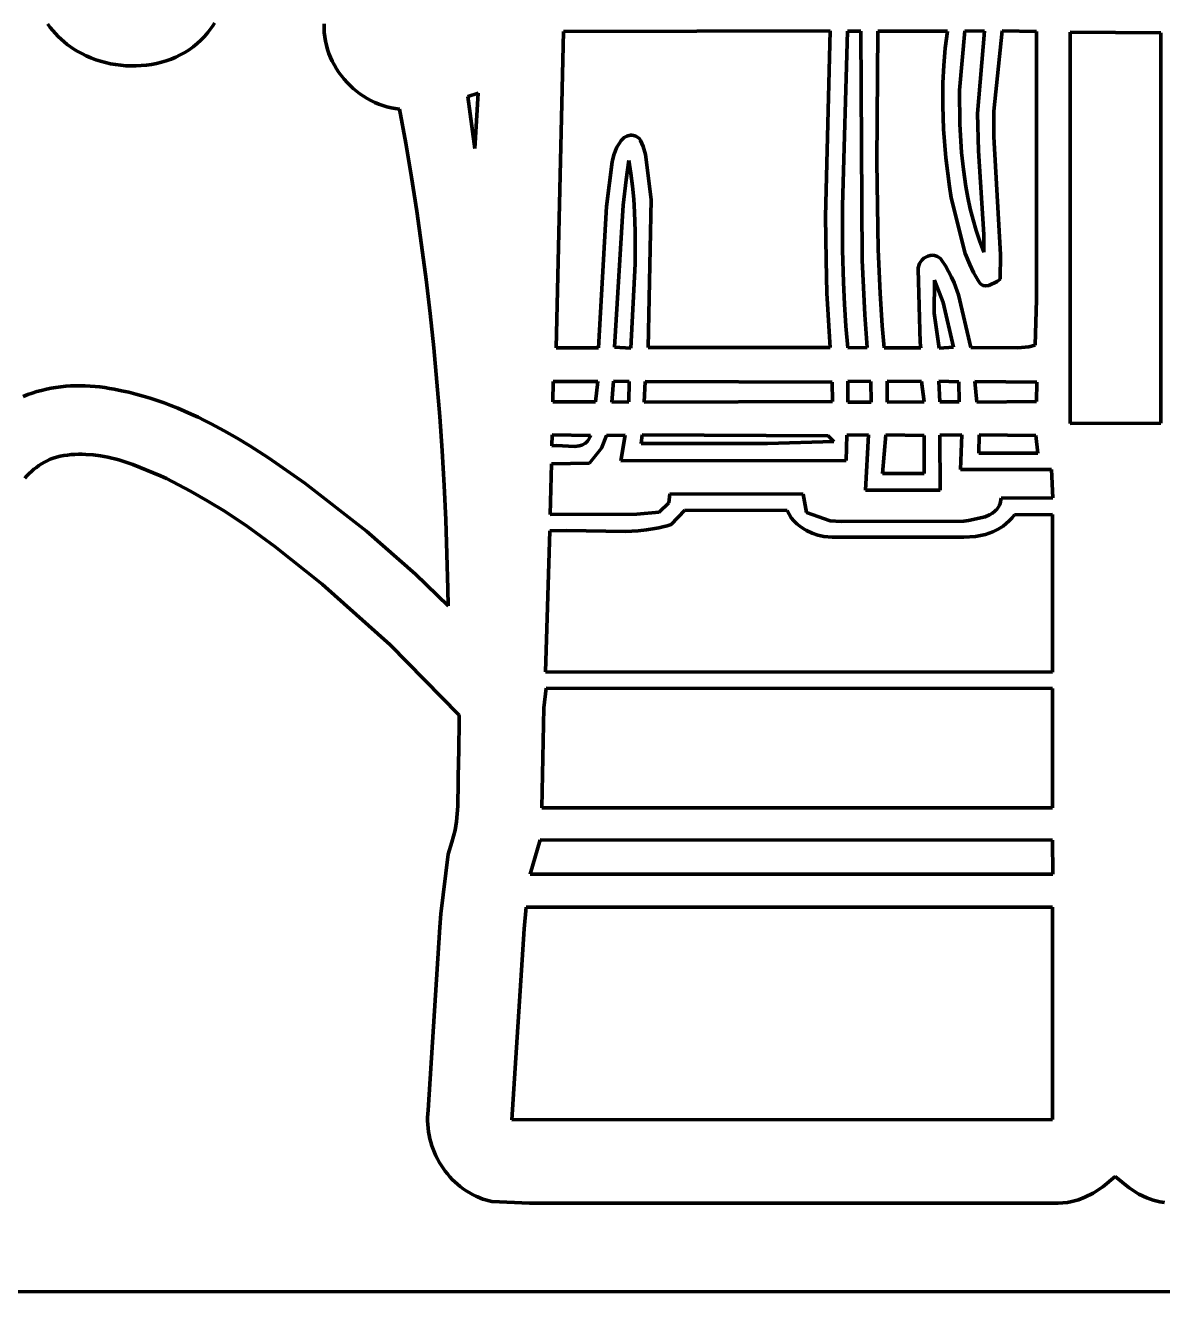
# Model space of a CAD drawing. Header units: millimetres. Extents: x 0 to 17.8, y 0 to 10.
# Drawn here: x 11.825 to 14.915, y 0 to 3.44 of the extents above; entities that cross this region are included whole.
import ezdxf

# ---------------------------------------------------------------- set-up
doc = ezdxf.new("R2010")
doc.units = ezdxf.units.MM
doc.layers.add('color#010101ff', color=7, linetype='CONTINUOUS', lineweight=100)
doc.layers.add('color#ffffffff', color=7, linetype='CONTINUOUS', lineweight=100)

msp = doc.modelspace()

# ---------------------------------------------------------------- linework, layer by layer
at = {"layer": 'color#010101ff'}
for p, q in [((11.8933, 3.4346), (11.8867, 3.4433)), ((12.3394, 3.4461), (12.3347, 3.4388)), ((12.6368, 3.4322), (12.6369, 3.4441)), ((11.9002, 3.4262), (11.8933, 3.4346)), ((11.9074, 3.4181), (11.9002, 3.4262)), ((11.9149, 3.4102), (11.9074, 3.4181)), ((11.9228, 3.4027), (11.9149, 3.4102)), ((12.312, 3.4097), (12.3022, 3.3997)), ((12.3211, 3.4204), (12.312, 3.4097)), ((12.3296, 3.4317), (12.3211, 3.4204)), ((12.3347, 3.4388), (12.3296, 3.4317)), ((12.6374, 3.4204), (12.6368, 3.4322)), ((12.6386, 3.4088), (12.6374, 3.4204)), ((12.6406, 3.3973), (12.6386, 3.4088)), ((13.2874, 3.4233), (13.2669, 2.5644)), ((14.0118, 3.4249), (13.2874, 3.4233)), ((13.9992, 2.9205), (14.0118, 3.4249)), ((14.0589, 3.4244), (14.0449, 2.9494)), ((14.0949, 3.4246), (14.0589, 3.4244)), ((14.0988, 2.802), (14.0949, 3.4246)), ((14.1411, 3.4246), (14.1388, 3.0684)), ((14.3302, 3.4247), (14.1411, 3.4246)), ((14.3243, 3.3779), (14.3302, 3.4247)), ((14.3776, 3.4252), (14.3628, 3.2642)), ((14.4304, 3.4241), (14.3776, 3.4252)), ((14.412, 3.2003), (14.4304, 3.4241)), ((14.4784, 3.4253), (14.4559, 3.2073)), ((14.5722, 3.4236), (14.4784, 3.4253)), ((14.5719, 2.695), (14.5722, 3.4236)), ((14.6634, 3.4213), (14.6632, 2.3583)), ((14.9097, 3.4202), (14.6634, 3.4213)), ((14.9102, 2.359), (14.9097, 3.4202)), ((11.9309, 3.3954), (11.9228, 3.4027)), ((11.9394, 3.3885), (11.9309, 3.3954)), ((11.9482, 3.382), (11.9394, 3.3885)), ((11.9572, 3.3758), (11.9482, 3.382)), ((11.9666, 3.37), (11.9572, 3.3758)), ((12.27, 3.3738), (12.2584, 3.3666)), ((12.2813, 3.3818), (12.27, 3.3738)), ((12.292, 3.3904), (12.2813, 3.3818)), ((12.3022, 3.3997), (12.292, 3.3904)), ((12.6431, 3.3859), (12.6406, 3.3973)), ((12.6463, 3.3747), (12.6431, 3.3859)), ((12.6501, 3.3637), (12.6463, 3.3747)), ((14.3203, 3.331), (14.3243, 3.3779)), ((11.9786, 3.3633), (11.9666, 3.37)), ((11.9909, 3.3572), (11.9786, 3.3633)), ((12.0036, 3.3517), (11.9909, 3.3572)), ((12.0166, 3.3468), (12.0036, 3.3517)), ((12.0298, 3.3426), (12.0166, 3.3468)), ((12.0432, 3.3389), (12.0298, 3.3426)), ((12.0568, 3.3359), (12.0432, 3.3389)), ((12.195, 3.3402), (12.1816, 3.3369)), ((12.2083, 3.3441), (12.195, 3.3402)), ((12.2213, 3.3487), (12.2083, 3.3441)), ((12.234, 3.354), (12.2213, 3.3487)), ((12.2464, 3.36), (12.234, 3.354)), ((12.2584, 3.3666), (12.2464, 3.36)), ((12.6544, 3.353), (12.6501, 3.3637)), ((12.6593, 3.3424), (12.6544, 3.353)), ((12.6648, 3.3321), (12.6593, 3.3424)), ((12.0706, 3.3335), (12.0568, 3.3359)), ((12.0844, 3.3317), (12.0706, 3.3335)), ((12.0984, 3.3305), (12.0844, 3.3317)), ((12.1123, 3.33), (12.0984, 3.3305)), ((12.1263, 3.3301), (12.1123, 3.33)), ((12.1403, 3.3308), (12.1263, 3.3301)), ((12.1542, 3.3322), (12.1403, 3.3308)), ((12.1679, 3.3342), (12.1542, 3.3322)), ((12.1816, 3.3369), (12.1679, 3.3342)), ((12.6707, 3.3221), (12.6648, 3.3321)), ((12.6771, 3.3124), (12.6707, 3.3221)), ((12.6841, 3.303), (12.6771, 3.3124)), ((12.6914, 3.294), (12.6841, 3.303)), ((14.3179, 3.2839), (14.3203, 3.331)), ((12.6992, 3.2853), (12.6914, 3.294)), ((12.7074, 3.277), (12.6992, 3.2853)), ((12.716, 3.269), (12.7074, 3.277)), ((12.7249, 3.2615), (12.716, 3.269)), ((14.3173, 3.2212), (14.3179, 3.2839)), ((12.7342, 3.2545), (12.7249, 3.2615)), ((12.7439, 3.2479), (12.7342, 3.2545)), ((12.7538, 3.2417), (12.7439, 3.2479)), ((12.764, 3.2361), (12.7538, 3.2417)), ((12.7745, 3.231), (12.764, 3.2361)), ((13.0558, 3.2555), (13.0273, 3.2467)), ((13.0273, 3.2467), (13.0467, 3.1058)), ((13.0467, 3.1058), (13.0558, 3.2555)), ((14.3628, 3.2642), (14.3642, 3.1717)), ((12.7853, 3.2264), (12.7745, 3.231)), ((12.7963, 3.2224), (12.7853, 3.2264)), ((12.8074, 3.219), (12.7963, 3.2224)), ((12.8188, 3.2161), (12.8074, 3.219)), ((12.8303, 3.2139), (12.8188, 3.2161)), ((12.842, 3.2123), (12.8303, 3.2139)), ((12.8586, 3.1202), (12.842, 3.2123)), ((14.3194, 3.1585), (14.3173, 3.2212)), ((14.4143, 3.0992), (14.412, 3.2003)), ((14.4559, 3.2073), (14.4565, 3.1374)), ((14.3642, 3.1717), (14.3688, 3.0945)), ((13.444, 3.1272), (13.4495, 3.1328)), ((13.4495, 3.1328), (13.4525, 3.1352)), ((13.4525, 3.1352), (13.4556, 3.1373)), ((13.4556, 3.1373), (13.4589, 3.1389)), ((13.4589, 3.1389), (13.4622, 3.1402)), ((13.4622, 3.1402), (13.4657, 3.1411)), ((13.4657, 3.1411), (13.4694, 3.1415)), ((13.4694, 3.1415), (13.4731, 3.1414)), ((13.4731, 3.1414), (13.477, 3.1408)), ((13.477, 3.1408), (13.4811, 3.1397)), ((13.4811, 3.1397), (13.4852, 3.138)), ((13.4852, 3.138), (13.4895, 3.1358)), ((13.4895, 3.1358), (13.494, 3.1328)), ((13.494, 3.1328), (13.4966, 3.1276)), ((14.3256, 3.0802), (14.3194, 3.1585)), ((14.4565, 3.1374), (14.4746, 2.8176)), ((12.8741, 3.0279), (12.8586, 3.1202)), ((13.4242, 3.0887), (13.4324, 3.1092)), ((13.4324, 3.1092), (13.439, 3.1205)), ((13.439, 3.1205), (13.444, 3.1272)), ((13.4966, 3.1276), (13.5034, 3.1114)), ((13.5034, 3.1114), (13.51, 3.0891)), ((14.4287, 2.8717), (14.4143, 3.0992)), ((13.4041, 2.948), (13.4193, 3.0693)), ((13.4193, 3.0693), (13.42, 3.0729)), ((13.42, 3.0729), (13.4242, 3.0887)), ((13.4647, 3.0728), (13.4571, 3.0208)), ((13.4702, 3.038), (13.4647, 3.0728)), ((13.51, 3.0891), (13.5251, 2.9669)), ((14.1388, 3.0684), (14.1421, 2.831)), ((14.3355, 3.0023), (14.3256, 3.0802)), ((14.3688, 3.0945), (14.3737, 3.0483)), ((12.8885, 2.9354), (12.8741, 3.0279)), ((13.4746, 3.003), (13.4702, 3.038)), ((14.3737, 3.0483), (14.3803, 3.0024)), ((13.4571, 3.0208), (13.4493, 2.9512)), ((13.478, 2.968), (13.4746, 3.003)), ((14.3404, 2.9713), (14.3355, 3.0023)), ((14.3803, 3.0024), (14.3858, 2.9721)), ((13.4803, 2.9328), (13.478, 2.968)), ((13.5251, 2.9669), (13.5175, 2.5646)), ((14.3785, 2.8207), (14.3404, 2.9713)), ((14.3858, 2.9721), (14.3923, 2.9419)), ((12.9017, 2.8427), (12.8885, 2.9354)), ((13.3824, 2.5645), (13.4041, 2.948)), ((13.4493, 2.9512), (13.4255, 2.5663)), ((13.4823, 2.8801), (13.4803, 2.9328)), ((14.0449, 2.9494), (14.0455, 2.8307)), ((14.3923, 2.9419), (14.3998, 2.912)), ((14.0003, 2.8018), (13.9992, 2.9205)), ((14.3998, 2.912), (14.4084, 2.8824)), ((13.482, 2.792), (13.4823, 2.8801)), ((14.4084, 2.8824), (14.4181, 2.8531)), ((14.4291, 2.8242), (14.4287, 2.8717)), ((12.9138, 2.7499), (12.9017, 2.8427)), ((14.0455, 2.8307), (14.0479, 2.7417)), ((14.1421, 2.831), (14.1472, 2.7125)), ((14.4181, 2.8531), (14.4235, 2.8386)), ((14.4235, 2.8386), (14.4291, 2.8242)), ((13.4706, 2.5631), (13.482, 2.792)), ((14.003, 2.7128), (14.0003, 2.8018)), ((14.1056, 2.654), (14.0988, 2.802)), ((14.2515, 2.7844), (14.2521, 2.7874)), ((14.2521, 2.7874), (14.2543, 2.7933)), ((14.2543, 2.7933), (14.2575, 2.7986)), ((14.2575, 2.7986), (14.2616, 2.8034)), ((14.2616, 2.8034), (14.2663, 2.8074)), ((14.2663, 2.8074), (14.2716, 2.8108)), ((14.2716, 2.8108), (14.2773, 2.8133)), ((14.2773, 2.8133), (14.2832, 2.8149)), ((14.2832, 2.8149), (14.2892, 2.8155)), ((14.2892, 2.8155), (14.2951, 2.815)), ((14.2951, 2.815), (14.3008, 2.8135)), ((14.3008, 2.8135), (14.3035, 2.8122)), ((14.3035, 2.8122), (14.3061, 2.8106)), ((14.3061, 2.8106), (14.3085, 2.8087)), ((14.3085, 2.8087), (14.3109, 2.8065)), ((14.3109, 2.8065), (14.313, 2.804)), ((14.313, 2.804), (14.315, 2.801)), ((14.315, 2.801), (14.3247, 2.7865)), ((14.3906, 2.7904), (14.3785, 2.8207)), ((14.4013, 2.7685), (14.3906, 2.7904)), ((14.4746, 2.8176), (14.4731, 2.7508)), ((14.2511, 2.7812), (14.2515, 2.7844)), ((14.2511, 2.7779), (14.2511, 2.7812)), ((14.2557, 2.579), (14.2511, 2.7779)), ((14.3247, 2.7865), (14.3334, 2.7715)), ((14.3334, 2.7715), (14.3411, 2.7561)), ((14.3411, 2.7561), (14.3481, 2.7403)), ((14.4137, 2.7473), (14.4013, 2.7685)), ((12.9247, 2.6569), (12.9138, 2.7499)), ((14.0479, 2.7417), (14.0507, 2.6824)), ((14.2949, 2.7482), (14.2944, 2.6585)), ((14.3184, 2.687), (14.2949, 2.7482)), ((14.3481, 2.7403), (14.3598, 2.7079)), ((14.415, 2.7446), (14.4137, 2.7473)), ((14.4164, 2.7422), (14.415, 2.7446)), ((14.4197, 2.7382), (14.4164, 2.7422)), ((14.4233, 2.7353), (14.4197, 2.7382)), ((14.4273, 2.7335), (14.4233, 2.7353)), ((14.4338, 2.7323), (14.4273, 2.7335)), ((14.443, 2.7334), (14.4338, 2.7323)), ((14.4656, 2.7447), (14.443, 2.7334)), ((14.4731, 2.7508), (14.4656, 2.7447)), ((14.0059, 2.6535), (14.003, 2.7128)), ((14.1472, 2.7125), (14.153, 2.6237)), ((14.3462, 2.5655), (14.3184, 2.687)), ((14.3598, 2.7079), (14.3939, 2.5646)), ((14.5682, 2.571), (14.5719, 2.695)), ((12.9346, 2.5638), (12.9247, 2.6569)), ((14.0097, 2.5943), (14.0059, 2.6535)), ((14.0507, 2.6824), (14.0544, 2.6231)), ((14.1117, 2.5652), (14.1056, 2.654)), ((14.2944, 2.6585), (14.3075, 2.5633)), ((14.0544, 2.6231), (14.0593, 2.5638)), ((14.153, 2.6237), (14.158, 2.5645)), ((14.0119, 2.5646), (14.0097, 2.5943)), ((12.9433, 2.4706), (12.9346, 2.5638)), ((13.2669, 2.5644), (13.3824, 2.5645)), ((13.4255, 2.5663), (13.4706, 2.5631)), ((13.5175, 2.5646), (14.0119, 2.5646)), ((14.0593, 2.5638), (14.1117, 2.5652)), ((14.158, 2.5645), (14.2575, 2.5643)), ((14.2575, 2.5643), (14.2557, 2.579)), ((14.3075, 2.5633), (14.3462, 2.5655)), ((14.3939, 2.5646), (14.5217, 2.564)), ((14.5217, 2.564), (14.5511, 2.5672)), ((14.5511, 2.5672), (14.5682, 2.571)), ((11.8443, 2.4412), (11.8569, 2.445)), ((11.8569, 2.445), (11.8697, 2.4485)), ((11.8697, 2.4485), (11.8826, 2.4515)), ((11.8826, 2.4515), (11.8956, 2.4541)), ((11.8956, 2.4541), (11.9087, 2.4563)), ((11.9087, 2.4563), (11.9218, 2.4581)), ((11.9218, 2.4581), (11.935, 2.4595)), ((11.935, 2.4595), (11.9483, 2.4604)), ((11.9483, 2.4604), (11.9616, 2.461)), ((11.9616, 2.461), (11.9749, 2.4612)), ((11.9749, 2.4612), (11.9882, 2.461)), ((11.9882, 2.461), (12.0015, 2.4603)), ((12.0015, 2.4603), (12.0147, 2.4593)), ((12.0147, 2.4593), (12.0279, 2.458)), ((12.0279, 2.458), (12.041, 2.4562)), ((12.041, 2.4562), (12.0541, 2.454)), ((12.0541, 2.454), (12.067, 2.4515)), ((12.067, 2.4515), (12.0868, 2.4476)), ((12.0868, 2.4476), (12.1065, 2.4432)), ((12.1065, 2.4432), (12.126, 2.4384)), ((12.951, 2.3773), (12.9433, 2.4706)), ((13.259, 2.4729), (13.2587, 2.4174)), ((13.3808, 2.4729), (13.259, 2.4729)), ((13.3745, 2.4175), (13.3808, 2.4729)), ((13.4235, 2.4731), (13.4187, 2.4166)), ((13.4659, 2.4729), (13.4235, 2.4731)), ((13.465, 2.417), (13.4659, 2.4729)), ((13.5094, 2.4726), (13.5068, 2.4164)), ((14.0169, 2.4705), (13.5094, 2.4726)), ((14.0175, 2.4185), (14.0169, 2.4705)), ((14.0597, 2.4732), (14.0597, 2.4168)), ((14.1225, 2.4727), (14.0597, 2.4732)), ((14.1226, 2.4168), (14.1225, 2.4727)), ((14.1668, 2.4732), (14.1668, 2.4163)), ((14.26, 2.4729), (14.1668, 2.4732)), ((14.2673, 2.4178), (14.26, 2.4729)), ((14.3065, 2.4734), (14.3095, 2.4175)), ((14.3607, 2.4718), (14.3065, 2.4734)), ((14.3623, 2.4171), (14.3607, 2.4718)), ((14.4044, 2.4726), (14.41, 2.4169)), ((14.5727, 2.4705), (14.4044, 2.4726)), ((14.5724, 2.418), (14.5727, 2.4705)), ((11.8195, 2.4321), (11.8318, 2.4369)), ((11.8318, 2.4369), (11.8443, 2.4412)), ((12.126, 2.4384), (12.1453, 2.433)), ((12.1453, 2.433), (12.1645, 2.4272)), ((12.1645, 2.4272), (12.1835, 2.421)), ((12.1835, 2.421), (12.2023, 2.4143)), ((12.2023, 2.4143), (12.2211, 2.4073)), ((13.2587, 2.4174), (13.3745, 2.4175)), ((13.4187, 2.4166), (13.465, 2.417)), ((13.5068, 2.4164), (14.0175, 2.4185)), ((14.0597, 2.4168), (14.1226, 2.4168)), ((14.1668, 2.4163), (14.2673, 2.4178)), ((14.3095, 2.4175), (14.3623, 2.4171)), ((14.41, 2.4169), (14.5724, 2.418)), ((12.2211, 2.4073), (12.2396, 2.3998)), ((12.2396, 2.3998), (12.2581, 2.392)), ((12.2581, 2.392), (12.2763, 2.3839)), ((12.2763, 2.3839), (12.2945, 2.3754)), ((12.2945, 2.3754), (12.3125, 2.3666)), ((12.9576, 2.2839), (12.951, 2.3773)), ((12.3125, 2.3666), (12.3304, 2.3575)), ((12.3304, 2.3575), (12.3658, 2.3384)), ((14.6632, 2.3583), (14.9102, 2.359)), ((12.3658, 2.3384), (12.4007, 2.3184)), ((12.4007, 2.3184), (12.4351, 2.2975)), ((13.2561, 2.3273), (13.2554, 2.2979)), ((13.3607, 2.3259), (13.2561, 2.3273)), ((13.3436, 2.3034), (13.3467, 2.3055)), ((13.3467, 2.3055), (13.3496, 2.3079)), ((13.3496, 2.3079), (13.3523, 2.3107)), ((13.3523, 2.3107), (13.3548, 2.3138)), ((13.3548, 2.3138), (13.357, 2.3174)), ((13.357, 2.3174), (13.359, 2.3215)), ((13.359, 2.3215), (13.3607, 2.3259)), ((13.4044, 2.3263), (13.3907, 2.2917)), ((13.4544, 2.3269), (13.4044, 2.3263)), ((13.4426, 2.2573), (13.4544, 2.3269)), ((13.5005, 2.3276), (13.4982, 2.3046)), ((14.0065, 2.3249), (13.5005, 2.3276)), ((13.8413, 2.3043), (14.0217, 2.3095)), ((14.0217, 2.3095), (14.0065, 2.3249)), ((14.0567, 2.3268), (14.0553, 2.2578)), ((14.1156, 2.3274), (14.0567, 2.3268)), ((14.1074, 2.1776), (14.1156, 2.3274)), ((14.1628, 2.3275), (14.1541, 2.2227)), ((14.2666, 2.3261), (14.1628, 2.3275)), ((14.2668, 2.2231), (14.2666, 2.3261)), ((14.3697, 2.3275), (14.3097, 2.3272)), ((14.3097, 2.3272), (14.3102, 2.1775)), ((14.3656, 2.2331), (14.3697, 2.3275)), ((14.4162, 2.3274), (14.4155, 2.2778)), ((14.5706, 2.3263), (14.4162, 2.3274)), ((14.576, 2.2778), (14.5706, 2.3263)), ((11.93, 2.2714), (11.92, 2.2696)), ((11.94, 2.2729), (11.93, 2.2714)), ((11.95, 2.2739), (11.94, 2.2729)), ((11.9601, 2.2746), (11.95, 2.2739)), ((11.9701, 2.275), (11.9601, 2.2746)), ((11.9801, 2.275), (11.9701, 2.275)), ((11.9901, 2.2747), (11.9801, 2.275)), ((12.01, 2.2731), (11.9901, 2.2747)), ((12.0299, 2.2705), (12.01, 2.2731)), ((12.4351, 2.2975), (12.4859, 2.2649)), ((12.963, 2.1904), (12.9576, 2.2839)), ((13.2554, 2.2979), (13.2672, 2.2984)), ((13.2672, 2.2984), (13.3179, 2.2964)), ((13.3179, 2.2964), (13.3297, 2.298)), ((13.3297, 2.298), (13.337, 2.3001)), ((13.337, 2.3001), (13.3404, 2.3016)), ((13.3404, 2.3016), (13.3436, 2.3034)), ((13.3907, 2.2917), (13.3579, 2.2508)), ((13.4982, 2.3046), (13.8413, 2.3043)), ((14.4155, 2.2778), (14.576, 2.2778)), ((11.8554, 2.2394), (11.8487, 2.234)), ((11.8624, 2.2444), (11.8554, 2.2394)), ((11.8697, 2.2491), (11.8624, 2.2444)), ((11.8772, 2.2535), (11.8697, 2.2491)), ((11.885, 2.2575), (11.8772, 2.2535)), ((11.893, 2.2612), (11.885, 2.2575)), ((11.9013, 2.2645), (11.893, 2.2612)), ((11.9099, 2.2673), (11.9013, 2.2645)), ((11.92, 2.2696), (11.9099, 2.2673)), ((12.0496, 2.2667), (12.0299, 2.2705)), ((12.079, 2.2594), (12.0496, 2.2667)), ((12.1176, 2.2471), (12.079, 2.2594)), ((12.1922, 2.2166), (12.1176, 2.2471)), ((12.4859, 2.2649), (12.5849, 2.1966)), ((13.2543, 2.2492), (13.2512, 2.1113)), ((13.3579, 2.2508), (13.2543, 2.2492)), ((14.0553, 2.2578), (13.4426, 2.2573)), ((11.8298, 2.2163), (11.824, 2.2098)), ((11.8359, 2.2225), (11.8298, 2.2163)), ((11.8421, 2.2284), (11.8359, 2.2225)), ((11.8487, 2.234), (11.8421, 2.2284)), ((12.2088, 2.2087), (12.1922, 2.2166)), ((12.2415, 2.1923), (12.2088, 2.2087)), ((14.1541, 2.2227), (14.2668, 2.2231)), ((14.6128, 2.2335), (14.3656, 2.2331)), ((14.6169, 2.1562), (14.6128, 2.2335)), ((12.2737, 2.1751), (12.2415, 2.1923)), ((12.3213, 2.1478), (12.2737, 2.1751)), ((12.5849, 2.1966), (12.7519, 2.0656)), ((12.9674, 2.0969), (12.963, 2.1904)), ((14.3102, 2.1775), (14.1074, 2.1776)), ((12.3679, 2.119), (12.3213, 2.1478)), ((13.5474, 2.1179), (13.5737, 2.143)), ((13.5737, 2.143), (13.5762, 2.1672)), ((13.5762, 2.1672), (13.9384, 2.1668)), ((13.9384, 2.1668), (13.9476, 2.117)), ((14.4674, 2.1295), (14.4696, 2.1331)), ((14.4696, 2.1331), (14.4716, 2.1371)), ((14.4716, 2.1371), (14.4732, 2.1413)), ((14.4732, 2.1413), (14.4745, 2.1458)), ((14.4745, 2.1458), (14.4755, 2.1507)), ((14.4755, 2.1507), (14.476, 2.1558)), ((14.476, 2.1558), (14.6169, 2.1562)), ((12.4288, 2.0783), (12.3679, 2.119)), ((13.2512, 2.1113), (13.4863, 2.1123)), ((13.4863, 2.1123), (13.5474, 2.1179)), ((13.6172, 2.1231), (13.5795, 2.0839)), ((13.8947, 2.1219), (13.6172, 2.1231)), ((13.9, 2.1118), (13.8947, 2.1219)), ((13.9061, 2.1025), (13.9, 2.1118)), ((13.913, 2.094), (13.9061, 2.1025)), ((13.9476, 2.117), (14.0113, 2.0943)), ((14.3873, 2.0954), (14.4323, 2.1052)), ((14.4323, 2.1052), (14.4447, 2.1104)), ((14.4447, 2.1104), (14.4522, 2.1148)), ((14.4522, 2.1148), (14.459, 2.12)), ((14.459, 2.12), (14.462, 2.1229)), ((14.462, 2.1229), (14.4648, 2.1261)), ((14.4648, 2.1261), (14.4674, 2.1295)), ((14.5054, 2.1017), (14.498, 2.0937)), ((14.5121, 2.1106), (14.5054, 2.1017)), ((14.6158, 2.1112), (14.5121, 2.1106)), ((14.6157, 1.6834), (14.6158, 2.1112)), ((12.5028, 2.0246), (12.4288, 2.0783)), ((12.7519, 2.0656), (12.885, 1.9492)), ((12.9708, 2.0033), (12.9674, 2.0969)), ((13.2499, 2.0666), (13.2385, 1.6835)), ((13.2954, 2.0679), (13.2499, 2.0666)), ((13.4559, 2.0653), (13.2954, 2.0679)), ((13.49, 2.0672), (13.4559, 2.0653)), ((13.5126, 2.0695), (13.49, 2.0672)), ((13.5351, 2.0729), (13.5126, 2.0695)), ((13.5463, 2.0751), (13.5351, 2.0729)), ((13.5574, 2.0777), (13.5463, 2.0751)), ((13.5685, 2.0806), (13.5574, 2.0777)), ((13.5795, 2.0839), (13.5685, 2.0806)), ((13.9207, 2.0862), (13.913, 2.094)), ((13.929, 2.0792), (13.9207, 2.0862)), ((13.938, 2.073), (13.929, 2.0792)), ((13.9475, 2.0675), (13.938, 2.073)), ((13.9625, 2.0606), (13.9475, 2.0675)), ((14.0113, 2.0943), (14.0418, 2.0925)), ((14.0418, 2.0925), (14.3746, 2.0935)), ((14.3746, 2.0935), (14.3873, 2.0954)), ((14.4536, 2.0644), (14.4332, 2.0573)), ((14.4681, 2.0713), (14.4536, 2.0644)), ((14.4817, 2.0798), (14.4681, 2.0713)), ((14.4901, 2.0864), (14.4817, 2.0798)), ((14.498, 2.0937), (14.4901, 2.0864)), ((13.9783, 2.0554), (13.9625, 2.0606)), ((13.9946, 2.0519), (13.9783, 2.0554)), ((14.0167, 2.0496), (13.9946, 2.0519)), ((14.0277, 2.0495), (14.0167, 2.0496)), ((14.3743, 2.0499), (14.0277, 2.0495)), ((14.4067, 2.0519), (14.3743, 2.0499)), ((14.4332, 2.0573), (14.4067, 2.0519)), ((12.6313, 1.9218), (12.5028, 2.0246)), ((12.9731, 1.9097), (12.9708, 2.0033)), ((12.885, 1.9492), (12.9738, 1.8629)), ((12.8166, 1.7568), (12.6313, 1.9218)), ((12.9738, 1.8629), (12.9731, 1.9097)), ((13.003, 1.5675), (12.8166, 1.7568)), ((13.2385, 1.6835), (14.6157, 1.6834)), ((13.2402, 1.6393), (13.2342, 1.5857)), ((14.6158, 1.6385), (13.2402, 1.6393)), ((14.6155, 1.3147), (14.6158, 1.6385)), ((13.2342, 1.5857), (13.2286, 1.3145)), ((13.0026, 1.4587), (13.0038, 1.5638)), ((13.0038, 1.5638), (13.003, 1.5675)), ((13, 1.3185), (13.0019, 1.4506)), ((13.0019, 1.4506), (13.0026, 1.4587)), ((12.9968, 1.2776), (13, 1.3185)), ((13.2286, 1.3145), (14.6155, 1.3147)), ((12.9927, 1.2533), (12.9968, 1.2776)), ((12.9888, 1.2373), (12.9927, 1.2533)), ((12.974, 1.1888), (12.9838, 1.2214)), ((12.9838, 1.2214), (12.9888, 1.2373)), ((13.2241, 1.2274), (13.1965, 1.1343)), ((14.6158, 1.227), (13.2241, 1.2274)), ((14.616, 1.1341), (14.6158, 1.227)), ((12.9543, 1.0268), (12.974, 1.1888)), ((13.1965, 1.1343), (14.616, 1.1341)), ((13.1862, 1.0449), (13.1807, 0.9853)), ((14.6152, 1.0445), (13.1862, 1.0449)), ((14.6158, 0.4678), (14.6152, 1.0445)), ((12.9512, 0.9901), (12.9543, 1.0268)), ((12.9197, 0.4932), (12.9512, 0.9901)), ((13.1807, 0.9853), (13.1466, 0.467)), ((12.9182, 0.4736), (12.9187, 0.4834)), ((12.9187, 0.4834), (12.9197, 0.4932)), ((12.9181, 0.4638), (12.9182, 0.4736)), ((12.9185, 0.454), (12.9181, 0.4638)), ((12.9193, 0.4442), (12.9185, 0.454)), ((13.1466, 0.467), (14.6158, 0.4678)), ((12.9205, 0.4345), (12.9193, 0.4442)), ((12.9222, 0.4249), (12.9205, 0.4345)), ((12.9243, 0.4153), (12.9222, 0.4249)), ((12.9268, 0.4059), (12.9243, 0.4153)), ((12.9297, 0.3965), (12.9268, 0.4059)), ((12.9329, 0.3873), (12.9297, 0.3965)), ((12.9366, 0.3782), (12.9329, 0.3873)), ((12.9406, 0.3692), (12.9366, 0.3782)), ((12.945, 0.3605), (12.9406, 0.3692)), ((12.9497, 0.3519), (12.945, 0.3605)), ((12.9548, 0.3435), (12.9497, 0.3519)), ((12.9603, 0.3353), (12.9548, 0.3435)), ((12.966, 0.3274), (12.9603, 0.3353)), ((12.9721, 0.3197), (12.966, 0.3274)), ((12.9785, 0.3123), (12.9721, 0.3197)), ((12.9852, 0.3051), (12.9785, 0.3123)), ((14.7858, 0.3132), (14.7522, 0.2849)), ((14.8238, 0.2818), (14.7858, 0.3132)), ((12.9922, 0.2983), (12.9852, 0.3051)), ((12.9995, 0.2917), (12.9922, 0.2983)), ((13.007, 0.2855), (12.9995, 0.2917)), ((13.0149, 0.2796), (13.007, 0.2855)), ((13.023, 0.2741), (13.0149, 0.2796)), ((14.7522, 0.2849), (14.7259, 0.2678)), ((14.85, 0.2653), (14.8238, 0.2818)), ((13.0313, 0.269), (13.023, 0.2741)), ((13.0399, 0.2642), (13.0313, 0.269)), ((13.0488, 0.2598), (13.0399, 0.2642)), ((13.0535, 0.2575), (13.0488, 0.2598)), ((13.0678, 0.2517), (13.0535, 0.2575)), ((13.0924, 0.2452), (13.0678, 0.2517)), ((13.1946, 0.2406), (13.0924, 0.2452)), ((14.6244, 0.2408), (13.1946, 0.2406)), ((14.6308, 0.2407), (14.6244, 0.2408)), ((14.6434, 0.2411), (14.6308, 0.2407)), ((14.6559, 0.2426), (14.6434, 0.2411)), ((14.6681, 0.2449), (14.6559, 0.2426)), ((14.6861, 0.2499), (14.6681, 0.2449)), ((14.7035, 0.2566), (14.6861, 0.2499)), ((14.7259, 0.2678), (14.7035, 0.2566)), ((14.8721, 0.2547), (14.85, 0.2653)), ((14.8894, 0.2485), (14.8721, 0.2547)), ((14.9072, 0.244), (14.8894, 0.2485)), ((14.9194, 0.2421), (14.9072, 0.244))]:
    msp.add_line(p, q, dxfattribs=at)
at = {"layer": 'color#ffffffff'}
for p, q in [((11.8867, 3.4433), (11.8933, 3.4346)), ((12.3347, 3.4388), (12.3394, 3.4461)), ((12.6369, 3.4441), (12.6368, 3.4322)), ((11.8933, 3.4346), (11.9002, 3.4262)), ((11.9002, 3.4262), (11.9074, 3.4181)), ((11.9074, 3.4181), (11.9149, 3.4102)), ((11.9149, 3.4102), (11.9228, 3.4027)), ((12.3022, 3.3997), (12.312, 3.4097)), ((12.312, 3.4097), (12.3211, 3.4204)), ((12.3211, 3.4204), (12.3296, 3.4317)), ((12.3296, 3.4317), (12.3347, 3.4388)), ((12.6368, 3.4322), (12.6374, 3.4204)), ((12.6374, 3.4204), (12.6386, 3.4088)), ((12.6386, 3.4088), (12.6406, 3.3973)), ((13.2669, 2.5644), (13.2874, 3.4233)), ((13.2874, 3.4233), (14.0118, 3.4249)), ((14.0118, 3.4249), (13.9992, 2.9205)), ((14.0449, 2.9494), (14.0589, 3.4244)), ((14.0589, 3.4244), (14.0949, 3.4246)), ((14.0949, 3.4246), (14.0988, 2.802)), ((14.1388, 3.0684), (14.1411, 3.4246)), ((14.1411, 3.4246), (14.3302, 3.4247)), ((14.3302, 3.4247), (14.3243, 3.3779)), ((14.3628, 3.2642), (14.3776, 3.4252)), ((14.3776, 3.4252), (14.4304, 3.4241)), ((14.4304, 3.4241), (14.412, 3.2003)), ((14.4559, 3.2073), (14.4784, 3.4253)), ((14.4784, 3.4253), (14.5722, 3.4236)), ((14.5722, 3.4236), (14.5719, 2.695)), ((14.6632, 2.3583), (14.6634, 3.4213)), ((14.6634, 3.4213), (14.9097, 3.4202)), ((14.9097, 3.4202), (14.9102, 2.359)), ((11.9228, 3.4027), (11.9309, 3.3954)), ((11.9309, 3.3954), (11.9394, 3.3885)), ((11.9394, 3.3885), (11.9482, 3.382)), ((11.9482, 3.382), (11.9572, 3.3758)), ((11.9572, 3.3758), (11.9666, 3.37)), ((12.2584, 3.3666), (12.27, 3.3738)), ((12.27, 3.3738), (12.2813, 3.3818)), ((12.2813, 3.3818), (12.292, 3.3904)), ((12.292, 3.3904), (12.3022, 3.3997)), ((12.6406, 3.3973), (12.6431, 3.3859)), ((12.6431, 3.3859), (12.6463, 3.3747)), ((12.6463, 3.3747), (12.6501, 3.3637)), ((14.3243, 3.3779), (14.3203, 3.331)), ((11.9666, 3.37), (11.9786, 3.3633)), ((11.9786, 3.3633), (11.9909, 3.3572)), ((11.9909, 3.3572), (12.0036, 3.3517)), ((12.0036, 3.3517), (12.0166, 3.3468)), ((12.0166, 3.3468), (12.0298, 3.3426)), ((12.0298, 3.3426), (12.0432, 3.3389)), ((12.0432, 3.3389), (12.0568, 3.3359)), ((12.1816, 3.3369), (12.195, 3.3402)), ((12.195, 3.3402), (12.2083, 3.3441)), ((12.2083, 3.3441), (12.2213, 3.3487)), ((12.2213, 3.3487), (12.234, 3.354)), ((12.234, 3.354), (12.2464, 3.36)), ((12.2464, 3.36), (12.2584, 3.3666)), ((12.6501, 3.3637), (12.6544, 3.353)), ((12.6544, 3.353), (12.6593, 3.3424)), ((12.6593, 3.3424), (12.6648, 3.3321)), ((12.0568, 3.3359), (12.0706, 3.3335)), ((12.0706, 3.3335), (12.0844, 3.3317)), ((12.0844, 3.3317), (12.0984, 3.3305)), ((12.0984, 3.3305), (12.1123, 3.33)), ((12.1123, 3.33), (12.1263, 3.3301)), ((12.1263, 3.3301), (12.1403, 3.3308)), ((12.1403, 3.3308), (12.1542, 3.3322)), ((12.1542, 3.3322), (12.1679, 3.3342)), ((12.1679, 3.3342), (12.1816, 3.3369)), ((12.6648, 3.3321), (12.6707, 3.3221)), ((12.6707, 3.3221), (12.6771, 3.3124)), ((12.6771, 3.3124), (12.6841, 3.303)), ((12.6841, 3.303), (12.6914, 3.294)), ((14.3203, 3.331), (14.3179, 3.2839)), ((12.6914, 3.294), (12.6992, 3.2853)), ((12.6992, 3.2853), (12.7074, 3.277)), ((12.7074, 3.277), (12.716, 3.269)), ((12.716, 3.269), (12.7249, 3.2615)), ((14.3179, 3.2839), (14.3173, 3.2212)), ((12.7249, 3.2615), (12.7342, 3.2545)), ((12.7342, 3.2545), (12.7439, 3.2479)), ((12.7439, 3.2479), (12.7538, 3.2417)), ((12.7538, 3.2417), (12.764, 3.2361)), ((12.764, 3.2361), (12.7745, 3.231)), ((13.0273, 3.2467), (13.0558, 3.2555)), ((13.0467, 3.1058), (13.0273, 3.2467)), ((13.0558, 3.2555), (13.0467, 3.1058)), ((14.3642, 3.1717), (14.3628, 3.2642)), ((12.7745, 3.231), (12.7853, 3.2264)), ((12.7853, 3.2264), (12.7963, 3.2224)), ((12.7963, 3.2224), (12.8074, 3.219)), ((12.8074, 3.219), (12.8188, 3.2161)), ((12.8188, 3.2161), (12.8303, 3.2139)), ((12.8303, 3.2139), (12.842, 3.2123)), ((12.842, 3.2123), (12.8586, 3.1202)), ((14.3173, 3.2212), (14.3194, 3.1585)), ((14.412, 3.2003), (14.4143, 3.0992)), ((14.4565, 3.1374), (14.4559, 3.2073)), ((14.3688, 3.0945), (14.3642, 3.1717)), ((13.4495, 3.1328), (13.444, 3.1272)), ((13.4525, 3.1352), (13.4495, 3.1328)), ((13.4556, 3.1373), (13.4525, 3.1352)), ((13.4589, 3.1389), (13.4556, 3.1373)), ((13.4622, 3.1402), (13.4589, 3.1389)), ((13.4657, 3.1411), (13.4622, 3.1402)), ((13.4694, 3.1415), (13.4657, 3.1411)), ((13.4731, 3.1414), (13.4694, 3.1415)), ((13.477, 3.1408), (13.4731, 3.1414)), ((13.4811, 3.1397), (13.477, 3.1408)), ((13.4852, 3.138), (13.4811, 3.1397)), ((13.4895, 3.1358), (13.4852, 3.138)), ((13.494, 3.1328), (13.4895, 3.1358)), ((13.4966, 3.1276), (13.494, 3.1328)), ((14.3194, 3.1585), (14.3256, 3.0802)), ((14.4746, 2.8176), (14.4565, 3.1374)), ((12.8586, 3.1202), (12.8741, 3.0279)), ((13.4324, 3.1092), (13.4242, 3.0887)), ((13.439, 3.1205), (13.4324, 3.1092)), ((13.444, 3.1272), (13.439, 3.1205)), ((13.5034, 3.1114), (13.4966, 3.1276)), ((13.51, 3.0891), (13.5034, 3.1114)), ((14.4143, 3.0992), (14.4287, 2.8717)), ((13.4193, 3.0693), (13.4041, 2.948)), ((13.42, 3.0729), (13.4193, 3.0693)), ((13.4242, 3.0887), (13.42, 3.0729)), ((13.4571, 3.0208), (13.4647, 3.0728)), ((13.4647, 3.0728), (13.4702, 3.038)), ((13.5251, 2.9669), (13.51, 3.0891)), ((14.1421, 2.831), (14.1388, 3.0684)), ((14.3256, 3.0802), (14.3355, 3.0023)), ((14.3737, 3.0483), (14.3688, 3.0945)), ((12.8741, 3.0279), (12.8885, 2.9354)), ((13.4702, 3.038), (13.4746, 3.003)), ((14.3803, 3.0024), (14.3737, 3.0483)), ((13.4493, 2.9512), (13.4571, 3.0208)), ((13.4746, 3.003), (13.478, 2.968)), ((14.3355, 3.0023), (14.3404, 2.9713)), ((14.3858, 2.9721), (14.3803, 3.0024)), ((13.478, 2.968), (13.4803, 2.9328)), ((13.5175, 2.5646), (13.5251, 2.9669)), ((14.3404, 2.9713), (14.3785, 2.8207)), ((14.3923, 2.9419), (14.3858, 2.9721)), ((12.8885, 2.9354), (12.9017, 2.8427)), ((13.4041, 2.948), (13.3824, 2.5645)), ((13.4255, 2.5663), (13.4493, 2.9512)), ((13.4803, 2.9328), (13.4823, 2.8801)), ((14.0455, 2.8307), (14.0449, 2.9494)), ((14.3998, 2.912), (14.3923, 2.9419)), ((13.9992, 2.9205), (14.0003, 2.8018)), ((14.4084, 2.8824), (14.3998, 2.912)), ((13.4823, 2.8801), (13.482, 2.792)), ((14.4181, 2.8531), (14.4084, 2.8824)), ((14.4287, 2.8717), (14.4291, 2.8242)), ((12.9017, 2.8427), (12.9138, 2.7499)), ((14.0479, 2.7417), (14.0455, 2.8307)), ((14.1472, 2.7125), (14.1421, 2.831)), ((14.4235, 2.8386), (14.4181, 2.8531)), ((14.4291, 2.8242), (14.4235, 2.8386)), ((13.482, 2.792), (13.4706, 2.5631)), ((14.0003, 2.8018), (14.003, 2.7128)), ((14.0988, 2.802), (14.1056, 2.654)), ((14.2521, 2.7874), (14.2515, 2.7844)), ((14.2543, 2.7933), (14.2521, 2.7874)), ((14.2575, 2.7986), (14.2543, 2.7933)), ((14.2616, 2.8034), (14.2575, 2.7986)), ((14.2663, 2.8074), (14.2616, 2.8034)), ((14.2716, 2.8108), (14.2663, 2.8074)), ((14.2773, 2.8133), (14.2716, 2.8108)), ((14.2832, 2.8149), (14.2773, 2.8133)), ((14.2892, 2.8155), (14.2832, 2.8149)), ((14.2951, 2.815), (14.2892, 2.8155)), ((14.3008, 2.8135), (14.2951, 2.815)), ((14.3035, 2.8122), (14.3008, 2.8135)), ((14.3061, 2.8106), (14.3035, 2.8122)), ((14.3085, 2.8087), (14.3061, 2.8106)), ((14.3109, 2.8065), (14.3085, 2.8087)), ((14.313, 2.804), (14.3109, 2.8065)), ((14.315, 2.801), (14.313, 2.804)), ((14.3247, 2.7865), (14.315, 2.801)), ((14.3785, 2.8207), (14.3906, 2.7904)), ((14.3906, 2.7904), (14.4013, 2.7685)), ((14.4731, 2.7508), (14.4746, 2.8176)), ((14.2515, 2.7844), (14.2511, 2.7812)), ((14.2511, 2.7812), (14.2511, 2.7779)), ((14.2511, 2.7779), (14.2557, 2.579)), ((14.3334, 2.7715), (14.3247, 2.7865)), ((14.3411, 2.7561), (14.3334, 2.7715)), ((14.3481, 2.7403), (14.3411, 2.7561)), ((14.4013, 2.7685), (14.4137, 2.7473)), ((12.9138, 2.7499), (12.9247, 2.6569)), ((14.0507, 2.6824), (14.0479, 2.7417)), ((14.2944, 2.6585), (14.2949, 2.7482)), ((14.2949, 2.7482), (14.3184, 2.687)), ((14.3598, 2.7079), (14.3481, 2.7403)), ((14.4137, 2.7473), (14.415, 2.7446)), ((14.415, 2.7446), (14.4164, 2.7422)), ((14.4164, 2.7422), (14.4197, 2.7382)), ((14.4197, 2.7382), (14.4233, 2.7353)), ((14.4233, 2.7353), (14.4273, 2.7335)), ((14.4273, 2.7335), (14.4338, 2.7323)), ((14.4338, 2.7323), (14.443, 2.7334)), ((14.443, 2.7334), (14.4656, 2.7447)), ((14.4656, 2.7447), (14.4731, 2.7508)), ((14.003, 2.7128), (14.0059, 2.6535)), ((14.153, 2.6237), (14.1472, 2.7125)), ((14.3184, 2.687), (14.3462, 2.5655)), ((14.3939, 2.5646), (14.3598, 2.7079)), ((14.5719, 2.695), (14.5682, 2.571)), ((12.9247, 2.6569), (12.9346, 2.5638)), ((14.0059, 2.6535), (14.0097, 2.5943)), ((14.0544, 2.6231), (14.0507, 2.6824)), ((14.1056, 2.654), (14.1117, 2.5652)), ((14.3075, 2.5633), (14.2944, 2.6585)), ((14.0593, 2.5638), (14.0544, 2.6231)), ((14.158, 2.5645), (14.153, 2.6237)), ((14.0097, 2.5943), (14.0119, 2.5646)), ((12.9346, 2.5638), (12.9433, 2.4706)), ((13.3824, 2.5645), (13.2669, 2.5644)), ((13.4706, 2.5631), (13.4255, 2.5663)), ((14.0119, 2.5646), (13.5175, 2.5646)), ((14.1117, 2.5652), (14.0593, 2.5638)), ((14.2575, 2.5643), (14.158, 2.5645)), ((14.2557, 2.579), (14.2575, 2.5643)), ((14.3462, 2.5655), (14.3075, 2.5633)), ((14.5217, 2.564), (14.3939, 2.5646)), ((14.5511, 2.5672), (14.5217, 2.564)), ((14.5682, 2.571), (14.5511, 2.5672)), ((11.8569, 2.445), (11.8443, 2.4412)), ((11.8697, 2.4485), (11.8569, 2.445)), ((11.8826, 2.4515), (11.8697, 2.4485)), ((11.8956, 2.4541), (11.8826, 2.4515)), ((11.9087, 2.4563), (11.8956, 2.4541)), ((11.9218, 2.4581), (11.9087, 2.4563)), ((11.935, 2.4595), (11.9218, 2.4581)), ((11.9483, 2.4604), (11.935, 2.4595)), ((11.9616, 2.461), (11.9483, 2.4604)), ((11.9749, 2.4612), (11.9616, 2.461)), ((11.9882, 2.461), (11.9749, 2.4612)), ((12.0015, 2.4603), (11.9882, 2.461)), ((12.0147, 2.4593), (12.0015, 2.4603)), ((12.0279, 2.458), (12.0147, 2.4593)), ((12.041, 2.4562), (12.0279, 2.458)), ((12.0541, 2.454), (12.041, 2.4562)), ((12.067, 2.4515), (12.0541, 2.454)), ((12.0868, 2.4476), (12.067, 2.4515)), ((12.1065, 2.4432), (12.0868, 2.4476)), ((12.126, 2.4384), (12.1065, 2.4432)), ((12.9433, 2.4706), (12.951, 2.3773)), ((13.2587, 2.4174), (13.259, 2.4729)), ((13.259, 2.4729), (13.3808, 2.4729)), ((13.3808, 2.4729), (13.3745, 2.4175)), ((13.4187, 2.4166), (13.4235, 2.4731)), ((13.4235, 2.4731), (13.4659, 2.4729)), ((13.4659, 2.4729), (13.465, 2.417)), ((13.5068, 2.4164), (13.5094, 2.4726)), ((13.5094, 2.4726), (14.0169, 2.4705)), ((14.0169, 2.4705), (14.0175, 2.4185)), ((14.0597, 2.4732), (14.1225, 2.4727)), ((14.0597, 2.4168), (14.0597, 2.4732)), ((14.1225, 2.4727), (14.1226, 2.4168)), ((14.1668, 2.4732), (14.26, 2.4729)), ((14.1668, 2.4163), (14.1668, 2.4732)), ((14.26, 2.4729), (14.2673, 2.4178)), ((14.3065, 2.4734), (14.3607, 2.4718)), ((14.3095, 2.4175), (14.3065, 2.4734)), ((14.3607, 2.4718), (14.3623, 2.4171)), ((14.4044, 2.4726), (14.5727, 2.4705)), ((14.41, 2.4169), (14.4044, 2.4726)), ((14.5727, 2.4705), (14.5724, 2.418)), ((11.8318, 2.4369), (11.8195, 2.4321)), ((11.8443, 2.4412), (11.8318, 2.4369)), ((12.1453, 2.433), (12.126, 2.4384)), ((12.1645, 2.4272), (12.1453, 2.433)), ((12.1835, 2.421), (12.1645, 2.4272)), ((12.2023, 2.4143), (12.1835, 2.421)), ((12.2211, 2.4073), (12.2023, 2.4143)), ((13.3745, 2.4175), (13.2587, 2.4174)), ((13.465, 2.417), (13.4187, 2.4166)), ((14.0175, 2.4185), (13.5068, 2.4164)), ((14.1226, 2.4168), (14.0597, 2.4168)), ((14.2673, 2.4178), (14.1668, 2.4163)), ((14.3623, 2.4171), (14.3095, 2.4175)), ((14.5724, 2.418), (14.41, 2.4169)), ((12.2396, 2.3998), (12.2211, 2.4073)), ((12.2581, 2.392), (12.2396, 2.3998)), ((12.2763, 2.3839), (12.2581, 2.392)), ((12.2945, 2.3754), (12.2763, 2.3839)), ((12.3125, 2.3666), (12.2945, 2.3754)), ((12.951, 2.3773), (12.9576, 2.2839)), ((12.3304, 2.3575), (12.3125, 2.3666)), ((12.3658, 2.3384), (12.3304, 2.3575)), ((14.9102, 2.359), (14.6632, 2.3583)), ((12.4007, 2.3184), (12.3658, 2.3384)), ((12.4351, 2.2975), (12.4007, 2.3184)), ((13.2554, 2.2979), (13.2561, 2.3273)), ((13.2561, 2.3273), (13.3607, 2.3259)), ((13.3467, 2.3055), (13.3436, 2.3034)), ((13.3496, 2.3079), (13.3467, 2.3055)), ((13.3523, 2.3107), (13.3496, 2.3079)), ((13.3548, 2.3138), (13.3523, 2.3107)), ((13.357, 2.3174), (13.3548, 2.3138)), ((13.359, 2.3215), (13.357, 2.3174)), ((13.3607, 2.3259), (13.359, 2.3215)), ((13.3907, 2.2917), (13.4044, 2.3263)), ((13.4044, 2.3263), (13.4544, 2.3269)), ((13.4544, 2.3269), (13.4426, 2.2573)), ((13.4982, 2.3046), (13.5005, 2.3276)), ((13.5005, 2.3276), (14.0065, 2.3249)), ((14.0217, 2.3095), (13.8413, 2.3043)), ((14.0065, 2.3249), (14.0217, 2.3095)), ((14.0553, 2.2578), (14.0567, 2.3268)), ((14.0567, 2.3268), (14.1156, 2.3274)), ((14.1156, 2.3274), (14.1074, 2.1776)), ((14.1541, 2.2227), (14.1628, 2.3275)), ((14.1628, 2.3275), (14.2666, 2.3261)), ((14.2666, 2.3261), (14.2668, 2.2231)), ((14.3097, 2.3272), (14.3697, 2.3275)), ((14.3102, 2.1775), (14.3097, 2.3272)), ((14.3697, 2.3275), (14.3656, 2.2331)), ((14.4155, 2.2778), (14.4162, 2.3274)), ((14.4162, 2.3274), (14.5706, 2.3263)), ((14.5706, 2.3263), (14.576, 2.2778)), ((11.92, 2.2696), (11.93, 2.2714)), ((11.93, 2.2714), (11.94, 2.2729)), ((11.94, 2.2729), (11.95, 2.2739)), ((11.95, 2.2739), (11.9601, 2.2746)), ((11.9601, 2.2746), (11.9701, 2.275)), ((11.9701, 2.275), (11.9801, 2.275)), ((11.9801, 2.275), (11.9901, 2.2747)), ((11.9901, 2.2747), (12.01, 2.2731)), ((12.01, 2.2731), (12.0299, 2.2705)), ((12.4859, 2.2649), (12.4351, 2.2975)), ((12.9576, 2.2839), (12.963, 2.1904)), ((13.2672, 2.2984), (13.2554, 2.2979)), ((13.3179, 2.2964), (13.2672, 2.2984)), ((13.3297, 2.298), (13.3179, 2.2964)), ((13.337, 2.3001), (13.3297, 2.298)), ((13.3404, 2.3016), (13.337, 2.3001)), ((13.3436, 2.3034), (13.3404, 2.3016)), ((13.3579, 2.2508), (13.3907, 2.2917)), ((13.8413, 2.3043), (13.4982, 2.3046)), ((14.576, 2.2778), (14.4155, 2.2778)), ((11.8487, 2.234), (11.8554, 2.2394)), ((11.8554, 2.2394), (11.8624, 2.2444)), ((11.8624, 2.2444), (11.8697, 2.2491)), ((11.8697, 2.2491), (11.8772, 2.2535)), ((11.8772, 2.2535), (11.885, 2.2575)), ((11.885, 2.2575), (11.893, 2.2612)), ((11.893, 2.2612), (11.9013, 2.2645)), ((11.9013, 2.2645), (11.9099, 2.2673)), ((11.9099, 2.2673), (11.92, 2.2696)), ((12.0299, 2.2705), (12.0496, 2.2667)), ((12.0496, 2.2667), (12.079, 2.2594)), ((12.079, 2.2594), (12.1176, 2.2471)), ((12.1176, 2.2471), (12.1922, 2.2166)), ((12.5849, 2.1966), (12.4859, 2.2649)), ((13.2512, 2.1113), (13.2543, 2.2492)), ((13.2543, 2.2492), (13.3579, 2.2508)), ((13.4426, 2.2573), (14.0553, 2.2578)), ((11.824, 2.2098), (11.8298, 2.2163)), ((11.8298, 2.2163), (11.8359, 2.2225)), ((11.8359, 2.2225), (11.8421, 2.2284)), ((11.8421, 2.2284), (11.8487, 2.234)), ((12.1922, 2.2166), (12.2088, 2.2087)), ((12.2088, 2.2087), (12.2415, 2.1923)), ((14.2668, 2.2231), (14.1541, 2.2227)), ((14.3656, 2.2331), (14.6128, 2.2335)), ((14.6128, 2.2335), (14.6169, 2.1562)), ((12.2415, 2.1923), (12.2737, 2.1751)), ((12.2737, 2.1751), (12.3213, 2.1478)), ((12.7519, 2.0656), (12.5849, 2.1966)), ((12.963, 2.1904), (12.9674, 2.0969)), ((14.1074, 2.1776), (14.3102, 2.1775)), ((12.3213, 2.1478), (12.3679, 2.119)), ((13.5737, 2.143), (13.5474, 2.1179)), ((13.5762, 2.1672), (13.5737, 2.143)), ((13.9384, 2.1668), (13.5762, 2.1672)), ((13.9476, 2.117), (13.9384, 2.1668)), ((14.4696, 2.1331), (14.4674, 2.1295)), ((14.4716, 2.1371), (14.4696, 2.1331)), ((14.4732, 2.1413), (14.4716, 2.1371)), ((14.4745, 2.1458), (14.4732, 2.1413)), ((14.4755, 2.1507), (14.4745, 2.1458)), ((14.476, 2.1558), (14.4755, 2.1507)), ((14.6169, 2.1562), (14.476, 2.1558)), ((12.3679, 2.119), (12.4288, 2.0783)), ((13.4863, 2.1123), (13.2512, 2.1113)), ((13.5474, 2.1179), (13.4863, 2.1123)), ((13.5795, 2.0839), (13.6172, 2.1231)), ((13.6172, 2.1231), (13.8947, 2.1219)), ((13.8947, 2.1219), (13.9, 2.1118)), ((13.9, 2.1118), (13.9061, 2.1025)), ((13.9061, 2.1025), (13.913, 2.094)), ((14.0113, 2.0943), (13.9476, 2.117)), ((14.4323, 2.1052), (14.3873, 2.0954)), ((14.4447, 2.1104), (14.4323, 2.1052)), ((14.4522, 2.1148), (14.4447, 2.1104)), ((14.459, 2.12), (14.4522, 2.1148)), ((14.462, 2.1229), (14.459, 2.12)), ((14.4648, 2.1261), (14.462, 2.1229)), ((14.4674, 2.1295), (14.4648, 2.1261)), ((14.498, 2.0937), (14.5054, 2.1017)), ((14.5054, 2.1017), (14.5121, 2.1106)), ((14.5121, 2.1106), (14.6158, 2.1112)), ((14.6158, 2.1112), (14.6157, 1.6834)), ((12.4288, 2.0783), (12.5028, 2.0246)), ((12.885, 1.9492), (12.7519, 2.0656)), ((12.9674, 2.0969), (12.9708, 2.0033)), ((13.2385, 1.6835), (13.2499, 2.0666)), ((13.2499, 2.0666), (13.2954, 2.0679)), ((13.2954, 2.0679), (13.4559, 2.0653)), ((13.4559, 2.0653), (13.49, 2.0672)), ((13.49, 2.0672), (13.5126, 2.0695)), ((13.5126, 2.0695), (13.5351, 2.0729)), ((13.5351, 2.0729), (13.5463, 2.0751)), ((13.5463, 2.0751), (13.5574, 2.0777)), ((13.5574, 2.0777), (13.5685, 2.0806)), ((13.5685, 2.0806), (13.5795, 2.0839)), ((13.913, 2.094), (13.9207, 2.0862)), ((13.9207, 2.0862), (13.929, 2.0792)), ((13.929, 2.0792), (13.938, 2.073)), ((13.938, 2.073), (13.9475, 2.0675)), ((13.9475, 2.0675), (13.9625, 2.0606)), ((14.0418, 2.0925), (14.0113, 2.0943)), ((14.3746, 2.0935), (14.0418, 2.0925)), ((14.3873, 2.0954), (14.3746, 2.0935)), ((14.4332, 2.0573), (14.4536, 2.0644)), ((14.4536, 2.0644), (14.4681, 2.0713)), ((14.4681, 2.0713), (14.4817, 2.0798)), ((14.4817, 2.0798), (14.4901, 2.0864)), ((14.4901, 2.0864), (14.498, 2.0937)), ((13.9625, 2.0606), (13.9783, 2.0554)), ((13.9783, 2.0554), (13.9946, 2.0519)), ((13.9946, 2.0519), (14.0167, 2.0496)), ((14.0167, 2.0496), (14.0277, 2.0495)), ((14.0277, 2.0495), (14.3743, 2.0499)), ((14.3743, 2.0499), (14.4067, 2.0519)), ((14.4067, 2.0519), (14.4332, 2.0573)), ((12.5028, 2.0246), (12.6313, 1.9218)), ((12.9708, 2.0033), (12.9731, 1.9097)), ((12.9738, 1.8629), (12.885, 1.9492)), ((12.6313, 1.9218), (12.8166, 1.7568)), ((12.9731, 1.9097), (12.9738, 1.8629)), ((12.8166, 1.7568), (13.003, 1.5675)), ((14.6157, 1.6834), (13.2385, 1.6835)), ((13.2342, 1.5857), (13.2402, 1.6393)), ((13.2402, 1.6393), (14.6158, 1.6385)), ((14.6158, 1.6385), (14.6155, 1.3147)), ((13.2286, 1.3145), (13.2342, 1.5857)), ((13.0038, 1.5638), (13.0026, 1.4587)), ((13.003, 1.5675), (13.0038, 1.5638)), ((13.0019, 1.4506), (13, 1.3185)), ((13.0026, 1.4587), (13.0019, 1.4506)), ((13, 1.3185), (12.9968, 1.2776)), ((14.6155, 1.3147), (13.2286, 1.3145)), ((12.9968, 1.2776), (12.9927, 1.2533)), ((12.9927, 1.2533), (12.9888, 1.2373)), ((12.9838, 1.2214), (12.974, 1.1888)), ((12.9888, 1.2373), (12.9838, 1.2214)), ((13.1965, 1.1343), (13.2241, 1.2274)), ((13.2241, 1.2274), (14.6158, 1.227)), ((14.6158, 1.227), (14.616, 1.1341)), ((12.974, 1.1888), (12.9543, 1.0268)), ((14.616, 1.1341), (13.1965, 1.1343)), ((13.1807, 0.9853), (13.1862, 1.0449)), ((13.1862, 1.0449), (14.6152, 1.0445)), ((14.6152, 1.0445), (14.6158, 0.4678)), ((12.9543, 1.0268), (12.9512, 0.9901)), ((12.9512, 0.9901), (12.9197, 0.4932)), ((13.1466, 0.467), (13.1807, 0.9853)), ((12.9187, 0.4834), (12.9182, 0.4736)), ((12.9197, 0.4932), (12.9187, 0.4834)), ((12.9182, 0.4736), (12.9181, 0.4638)), ((12.9181, 0.4638), (12.9185, 0.454)), ((12.9185, 0.454), (12.9193, 0.4442)), ((14.6158, 0.4678), (13.1466, 0.467)), ((12.9193, 0.4442), (12.9205, 0.4345)), ((12.9205, 0.4345), (12.9222, 0.4249)), ((12.9222, 0.4249), (12.9243, 0.4153)), ((12.9243, 0.4153), (12.9268, 0.4059)), ((12.9268, 0.4059), (12.9297, 0.3965)), ((12.9297, 0.3965), (12.9329, 0.3873)), ((12.9329, 0.3873), (12.9366, 0.3782)), ((12.9366, 0.3782), (12.9406, 0.3692)), ((12.9406, 0.3692), (12.945, 0.3605)), ((12.945, 0.3605), (12.9497, 0.3519)), ((12.9497, 0.3519), (12.9548, 0.3435)), ((12.9548, 0.3435), (12.9603, 0.3353)), ((12.9603, 0.3353), (12.966, 0.3274)), ((12.966, 0.3274), (12.9721, 0.3197)), ((12.9721, 0.3197), (12.9785, 0.3123)), ((12.9785, 0.3123), (12.9852, 0.3051)), ((14.7522, 0.2849), (14.7858, 0.3132)), ((14.7858, 0.3132), (14.8238, 0.2818)), ((12.9852, 0.3051), (12.9922, 0.2983)), ((12.9922, 0.2983), (12.9995, 0.2917)), ((12.9995, 0.2917), (13.007, 0.2855)), ((13.007, 0.2855), (13.0149, 0.2796)), ((13.0149, 0.2796), (13.023, 0.2741)), ((14.7259, 0.2678), (14.7522, 0.2849)), ((14.8238, 0.2818), (14.85, 0.2653)), ((13.023, 0.2741), (13.0313, 0.269)), ((13.0313, 0.269), (13.0399, 0.2642)), ((13.0399, 0.2642), (13.0488, 0.2598)), ((13.0488, 0.2598), (13.0535, 0.2575)), ((13.0535, 0.2575), (13.0678, 0.2517)), ((13.0678, 0.2517), (13.0924, 0.2452)), ((13.0924, 0.2452), (13.1946, 0.2406)), ((13.1946, 0.2406), (14.6244, 0.2408)), ((14.6244, 0.2408), (14.6308, 0.2407)), ((14.6308, 0.2407), (14.6434, 0.2411)), ((14.6434, 0.2411), (14.6559, 0.2426)), ((14.6559, 0.2426), (14.6681, 0.2449)), ((14.6681, 0.2449), (14.6861, 0.2499)), ((14.6861, 0.2499), (14.7035, 0.2566)), ((14.7035, 0.2566), (14.7259, 0.2678)), ((14.85, 0.2653), (14.8721, 0.2547)), ((14.8721, 0.2547), (14.8894, 0.2485)), ((14.8894, 0.2485), (14.9072, 0.244)), ((14.9072, 0.244), (14.9194, 0.2421)), ((17.7778, 0), (0, 0))]:
    msp.add_line(p, q, dxfattribs=at)

doc.saveas('drawing.dxf')
